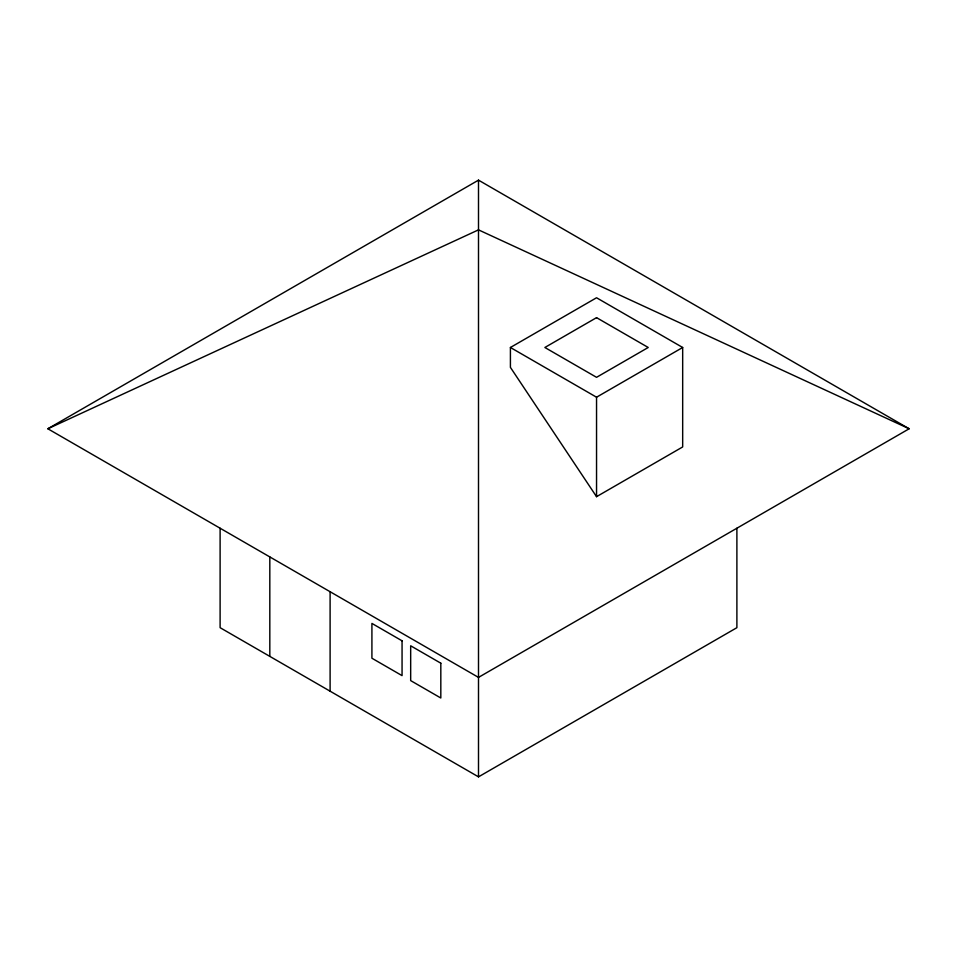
<?xml version="1.0" encoding="UTF-8"?>
<svg xmlns="http://www.w3.org/2000/svg" width="957" height="957" viewBox="0 0 957 957"><rect width="100%" height="100%" fill="white"/><g stroke="black" fill="none" stroke-linecap="round" stroke-linejoin="round"><path stroke-width="1.44" d="M47.85 428.772L478.5 180.143L909.15 428.772L478.5 677.4L47.85 428.772L478.5 229.859L909.15 428.772M510.416 347.487L596.546 297.759L682.676 347.487L682.676 446.943L596.546 496.671L510.416 367.38L510.416 347.487L596.546 397.215L682.676 347.487M220.11 528.228L220.11 627.684L478.5 776.857L736.89 627.684L736.89 528.228M596.546 397.215L596.546 496.671M478.5 180.143L478.5 776.857M330.105 591.725L330.105 691.181M269.814 556.926L269.814 656.37M596.546 317.652L544.868 347.487L596.546 377.321L648.224 347.487L596.546 317.652M402.06 640.819L371.914 623.414L371.914 658.225L402.06 675.63L402.06 640.819M440.818 663.201L410.673 645.796L410.673 680.606L440.818 698L440.818 663.201"/></g></svg>
